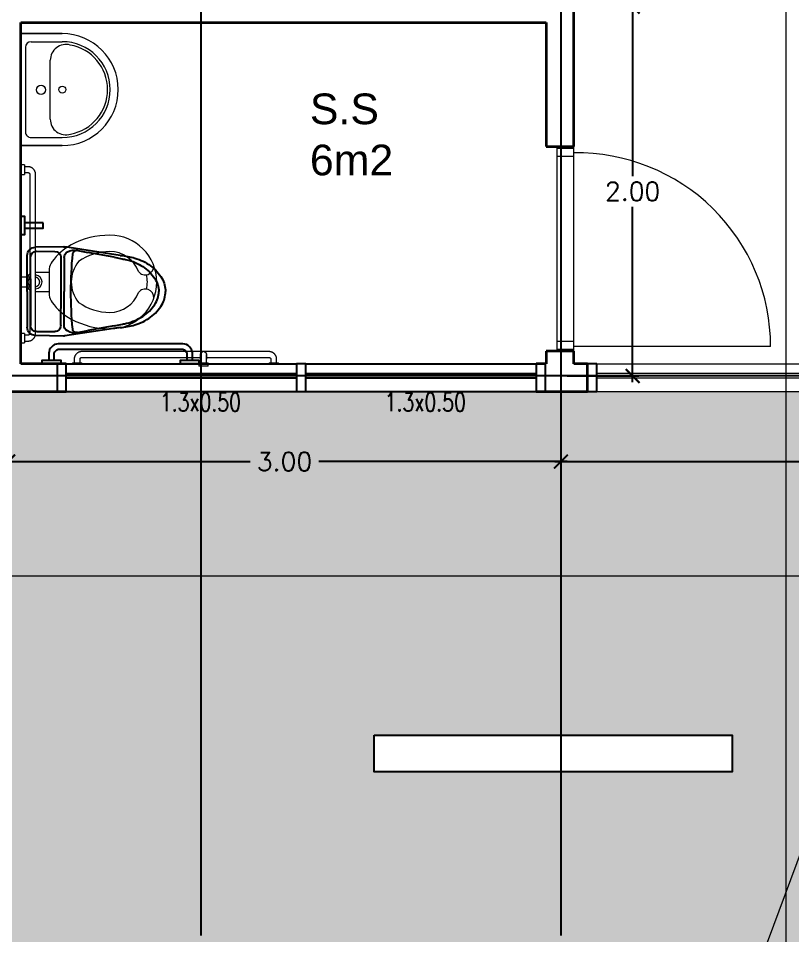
# Model space of a CAD drawing. Header units: inches. Extents: x -6 to 158, y 10 to 161.
# Drawn here: x 28.197 to 32.398, y 76.43 to 81.409 of the extents above; entities that cross this region are included whole.
import ezdxf

# ---------------------------------------------------------------- set-up
doc = ezdxf.new("R2010")
doc.units = ezdxf.units.IN
doc.header["$MEASUREMENT"] = 0
doc.linetypes.add('IMPORT-AI-Linetype-8', pattern=[7811.371918, 4882.107551, -976.421456, 976.421456, -976.421456])
for name, color, linetype in [('6', 6, 'Continuous'), ('Banos', 252, 'Continuous'), ('FM-A-OP_1-102RP$0$A-TEXT-NT-002', 2, 'Continuous'), ('HATCH ACERA QUIRIBI', 33, 'FENCELINE1'), ('HATCH ZONA VERDE QUIRIBI', 119, 'FENCELINE1'), ('MUEBLES', 2, 'Continuous'), ('ZUCA-EJES', 251, 'Continuous')]:
    doc.layers.add(name, color=color, linetype=linetype)
for name, color, linetype, lineweight in [('A-COLS', 3, 'Continuous', 9), ('A-DETL-GENF', 92, 'Continuous', 9), ('A-DOOR', 2, 'Continuous', 9), ('A-FLOR', 5, 'Continuous', 9), ('A-GLAZ-CURT', 2, 'Continuous', 9), ('A-GLAZ-CWMG', 2, 'Continuous', 9), ('A-WALL', 5, 'Continuous', 9), ('G-ANNO-SYMB', 111, 'Continuous', 9), ('P-SANR-FIXT', 3, 'Continuous', 9), ('Q-SPCQ', 1, 'Continuous', 9)]:
    doc.layers.add(name, color=color, linetype=linetype, lineweight=lineweight)
doc.layers.add('Sector terreno natural', color=7, linetype='Continuous', lineweight=13, true_color=0xa28c7c)
doc.styles.add('DETALLES$0$DETALLES$0$TEXTO GENERAL', font='romans.shx')
doc.styles.add('FM-A-OP_1-102RP$0$2mm(50)', font='simplex.shx', dxfattribs={"width": 0.75, "height": 0.1})
doc.styles.get("Standard").update_dxf_attribs({"font": 'arial.ttf'})
doc.linetypes.add('FENCELINE1', pattern='A,0.25,-0.1,[133,ltypeshp.shx,S=0.1,R=0,X=-0.1,Y=0],-0.1,1', length=1.45)
doc.dimstyles.new('DISTRIBUCIÓN$0$PLANTA ARQUITECTONICA$0$STANDARD', dxfattribs={"dimscale": 0, "dimtxt": 0.1, "dimasz": 0.075, "dimexe": 0.0333, "dimexo": 0.0333, "dimgap": 0.0333, "dimtad": 0, "dimtih": 1, "dimtoh": 1, "dimzin": 0, "dimdsep": 46, "dimtxsty": 'DETALLES$0$DETALLES$0$TEXTO GENERAL', "dimblk": 'DISTRIBUCIÓN$0$PLANTA ARQUITECTONICA$0$_ARCHTICK', "dimcen": 0.0333, "dimdle": 0.0333, "dimclrd": 124, "dimclre": 124, "dimclrt": 1, "dimaunit": 1, "dimadec": 0, "dimazin": 0, "dimtfac": 1, "dimtix": 1, "dimtmove": 2, "dimatfit": 3, "dimfxl": 2, "dimtolj": 1, "dimtzin": 0, "dimarcsym": 0})

# ---------------------------------------------------------------- blocks, each defined once
blk = doc.blocks.new('Doors_Door-sets_JELD-WEN_Interior_HP_FS12_FCore_Single_1_0 - 1090 x 2090 mm - M11 x M21-367303-Level 1')
at = {"layer": 'A-DETL-GENF', "color": 1}
for p, q in [((530.8, 1142.8), (530.8, 75)), ((-503, 75), (-545, 75)), ((-545, 75), (-545, -17)), ((515, 75), (-515, 75)), ((-503, -17), (-503, 75)), ((503, 75), (503, -17)), ((545, 75), (503, 75)), ((545, -17), (545, 75)), ((-545, -17), (-503, -17)), ((-515, -17), (515, -17)), ((503, -17), (545, -17))]:
    blk.add_line(p, q, dxfattribs=at)
blk.add_arc((530.3, 91.5), 1051.3, 89.9728, 180.8993, dxfattribs=at)
at = {"layer": 'A-DOOR', "color": 1, "lineweight": 18}
for p, q in [((-545, 75), (-555, 75)), ((-555, 75), (-555, -17)), ((555, 75), (545, 75)), ((555, -17), (555, 75)), ((-555, -17), (-545, -17)), ((545, -17), (555, -17))]:
    blk.add_line(p, q, dxfattribs=at)
blk = doc.blocks.new('Floor_mounted_flush-valve_toilet_w_3-piece_grab_bars_4834 - 17_ Seat Height-551238-Level 1')
at = {"layer": 'P-SANR-FIXT', "color": 251}
for p, q in [((333.8, 227.8), (354.1, 227.8)), ((354.1, 227.8), (455.7, 227.8)), ((354.1, 227.8), (354.1, 154.4)), ((455.7, 154.2), (455.7, 227.8)), ((455.7, 227.8), (476, 227.8)), ((379.5, 122.6), (379.5, 75)), ((430.3, 75), (430.3, 122.6))]:
    blk.add_line(p, q, dxfattribs=at)
at = {"layer": 'P-SANR-FIXT', "color": 251, "flags": 128}
for points in [[(404.9, 176.6), (403.9, 176.6), (402.9, 176.5), (401.9, 176.4), (400.9, 176.3), (399.9, 176.1), (398.9, 175.9), (397.9, 175.6), (396.9, 175.3), (396, 175), (395, 174.6), (394.1, 174.2), (393.2, 173.7), (392.3, 173.2), (391.4, 172.7), (390.6, 172.2), (389.7, 171.6), (388.9, 171), (388.2, 170.3), (387.4, 169.6), (386.7, 168.9), (386, 168.2), (385.3, 167.4), (384.7, 166.6), (384.1, 165.8), (383.5, 164.9), (383, 164.1), (382.5, 163.2), (382, 162.3), (381.6, 161.3), (381.2, 160.4), (380.9, 159.4), (380.6, 158.5), (380.3, 157.5), (380.1, 156.5), (379.9, 155.5), (379.7, 154.5)], [(430.2, 154), (430, 155), (429.8, 156), (429.6, 157), (429.4, 158), (429.1, 158.9), (428.8, 159.9), (428.4, 160.8), (428, 161.8), (427.6, 162.7), (427.1, 163.6), (426.6, 164.5), (426, 165.3), (425.4, 166.1), (424.8, 167), (424.2, 167.7), (423.5, 168.5), (422.8, 169.2), (422.1, 169.9), (421.3, 170.6), (420.5, 171.2), (419.7, 171.8), (418.9, 172.4), (418, 173), (417.1, 173.5), (416.2, 173.9), (415.3, 174.4), (414.4, 174.8), (413.4, 175.1), (412.4, 175.5), (411.5, 175.7), (410.5, 176), (409.5, 176.2), (408.5, 176.3), (407.5, 176.5), (406.5, 176.6), (405.5, 176.6), (404.9, 176.6)]]:
    blk.add_lwpolyline(points, dxfattribs=at)
at = {"layer": 'P-SANR-FIXT', "color": 251}
for centre, radius, start, end in [((404.9, 557.6), 254, 90, 180), ((404.9, 557.6), 254, 360, 90), ((320.2, 749.7), 46.2, 306.3237, 94.3264), ((404.9, 557.6), 203.2, 78.9113, 101.0887), ((489.6, 749.7), 46.2, 85.6736, 233.6763), ((404.9, 557.6), 165.1, 110.325, 180), ((404.9, 557.6), 165.1, 0, 69.675), ((597.1, 557.6), 446.2, 180, 208), ((530, 557.6), 290.2, 180, 215.7394), ((279.8, 557.6), 290.2, 324.2606, 0), ((212.7, 557.6), 446.2, 332, 360), ((404.9, 519.8), 171.9, 230.0058, 309.9942), ((470.5, 490.3), 302.8, 208, 234.3897), ((339.3, 490.3), 302.8, 305.6103, 332), ((348.6, 320), 93.4, 234.3897, 260.9119), ((461.3, 320), 93.4, 279.0881, 305.6103), ((404.9, 151.2), 38.1, 90, 175), ((404.9, 151.2), 25.4, 157.6988, 166.8315), ((404.9, 151.2), 25.4, 106.6147, 132.8355), ((404.9, 151.2), 38.1, 4.653, 90), ((404.9, 151.2), 25.4, 49.3574, 60.8463), ((404.9, 151.2), 25.4, 12.3552, 23.4362), ((404.9, 151.2), 50.8, 214.5177, 240.067), ((404.9, 151.2), 38.1, 230.4904, 270), ((404.9, 151.2), 38.1, 270, 309.5096), ((404.9, 151.2), 50.8, 299.933, 325.4823)]:
    blk.add_arc(centre, radius, start, end, dxfattribs=at)
at = {"layer": 'Q-SPCQ'}
for p, q in [((843.1, 1462.5), (824, 1462.5)), ((849.9, 1472), (843.1, 1472)), ((843.1, 1421.2), (843.1, 1472)), ((782.7, 1421.2), (782.7, 405.2)), ((814.5, 1081.2), (814.5, 1421.2)), ((824, 1430.7), (843.1, 1430.7)), ((843.1, 1421.2), (849.9, 1421.2)), ((814.5, 405.2), (814.5, 1050)), ((843.1, 1081.5), (824, 1081.5)), ((843.1, 1081.5), (824, 1081.5)), ((824, 1049.7), (843.1, 1049.7)), ((824, 1049.7), (843.1, 1049.7)), ((862.1, 1091), (843.1, 1091)), ((843.1, 1040.2), (843.1, 1091)), ((862.1, 1091), (862.1, 1040.2)), ((843.1, 1040.2), (862.1, 1040.2)), ((849.9, 405.2), (843.1, 405.2)), ((843.1, 354.4), (843.1, 405.2)), ((843.1, 395.7), (824, 395.7)), ((824, 363.9), (843.1, 363.9)), ((843.1, 354.4), (849.9, 354.4)), ((684.3, 154.4), (-179.3, 154.4)), ((-220.6, 113.1), (-220.6, 94)), ((-188.8, 94), (-188.8, 113.1)), ((-179.3, 122.6), (684.3, 122.6)), ((693.8, 113.1), (693.8, 94)), ((725.6, 94), (725.6, 113.1)), ((-230.1, 94), (-230.1, 75)), ((-230.1, 94), (-179.3, 94)), ((-179.3, 75), (-179.3, 94)), ((684.3, 94), (684.3, 75)), ((684.3, 94), (735.1, 94)), ((735.1, 75), (735.1, 94))]:
    blk.add_line(p, q, dxfattribs=at)
at = {"layer": 'Q-SPCQ', "flags": 128}
for points in [[(824, 1462.5), (822.4, 1462.4), (820.7, 1462.3), (819.1, 1462.2), (817.4, 1461.9), (815.8, 1461.7), (814.2, 1461.3), (812.6, 1460.9), (811, 1460.4), (809.5, 1459.8), (807.9, 1459.2), (806.4, 1458.5), (804.9, 1457.8), (803.5, 1457), (802.1, 1456.2), (800.7, 1455.3), (799.4, 1454.3), (798, 1453.3), (796.8, 1452.2), (795.6, 1451.1), (794.4, 1450), (793.3, 1448.7), (792.2, 1447.5), (791.2, 1446.2), (790.2, 1444.9), (789.3, 1443.5), (788.4, 1442.1), (787.6, 1440.7), (786.9, 1439.2), (786.2, 1437.7), (785.5, 1436.2), (785, 1434.6), (784.5, 1433), (784, 1431.4), (783.6, 1429.8), (783.3, 1428.2), (783.1, 1426.6), (782.9, 1424.9), (782.8, 1423.3), (782.7, 1421.6), (782.7, 1421.2)], [(814.5, 1421.2), (814.5, 1421.6), (814.5, 1422), (814.5, 1422.3), (814.6, 1422.7), (814.7, 1423.1), (814.8, 1423.5), (814.8, 1423.8), (815, 1424.2), (815.1, 1424.6), (815.2, 1424.9), (815.4, 1425.3), (815.6, 1425.6), (815.7, 1425.9), (815.9, 1426.3), (816.1, 1426.6), (816.4, 1426.9), (816.6, 1427.2), (816.8, 1427.5), (817.1, 1427.8), (817.4, 1428), (817.6, 1428.3), (817.9, 1428.5), (818.2, 1428.8), (818.5, 1429), (818.9, 1429.2), (819.2, 1429.4), (819.5, 1429.6), (819.9, 1429.8), (820.2, 1429.9), (820.6, 1430.1), (820.9, 1430.2), (821.3, 1430.3), (821.6, 1430.4), (822, 1430.5), (822.4, 1430.6), (822.8, 1430.6), (823.1, 1430.7), (823.5, 1430.7), (823.9, 1430.7), (824, 1430.7)], [(783, 1068.8), (783.2, 1069.4), (783.3, 1070), (783.5, 1070.6), (783.7, 1071.2), (784, 1071.8), (784.2, 1072.4), (784.5, 1072.9), (784.8, 1073.5), (785.2, 1074), (785.5, 1074.6), (785.9, 1075.1), (786.3, 1075.6), (786.7, 1076.1), (787.1, 1076.5), (787.5, 1077), (788, 1077.4), (788.5, 1077.8), (789, 1078.2), (789.5, 1078.6), (790, 1079), (790.6, 1079.3), (791.1, 1079.6), (791.7, 1079.9), (792.3, 1080.2), (792.9, 1080.4), (793.4, 1080.6), (794.1, 1080.8), (794.7, 1081), (795.3, 1081.1), (795.9, 1081.2), (796.5, 1081.3), (797.2, 1081.4), (797.8, 1081.5), (798.4, 1081.5), (798.6, 1081.5)], [(798.6, 1049.7), (798, 1049.7), (797.3, 1049.8), (796.7, 1049.8), (796.1, 1049.9), (795.4, 1050), (794.8, 1050.2), (794.2, 1050.3), (793.6, 1050.5), (793, 1050.7), (792.4, 1051), (791.8, 1051.2), (791.3, 1051.5), (790.7, 1051.8), (790.2, 1052.1), (789.6, 1052.5), (789.1, 1052.9), (788.6, 1053.3), (788.1, 1053.7), (787.7, 1054.1), (787.2, 1054.5), (786.8, 1055), (786.4, 1055.5), (786, 1056), (785.6, 1056.5), (785.2, 1057), (784.9, 1057.6), (784.6, 1058.1), (784.3, 1058.7), (784, 1059.3), (783.8, 1059.8), (783.6, 1060.4), (783.4, 1061), (783.2, 1061.7), (783.1, 1062.3), (783, 1062.9)], [(798.6, 1081.5), (798.6, 1081.5), (798.7, 1081.5), (798.8, 1081.5), (798.9, 1081.5), (799.1, 1081.5), (799.3, 1081.5), (799.6, 1081.5), (799.9, 1081.5), (800.2, 1081.5), (800.6, 1081.5), (801, 1081.5), (801.5, 1081.5), (802, 1081.5), (802.5, 1081.5), (803, 1081.5), (803.6, 1081.5), (804.3, 1081.5), (804.9, 1081.5), (805.6, 1081.5), (806.3, 1081.5), (807, 1081.5), (807.8, 1081.5), (808.6, 1081.5), (809.4, 1081.5), (810.3, 1081.5), (811.1, 1081.5), (812, 1081.5), (812.9, 1081.5), (813.9, 1081.5), (814.8, 1081.5), (815.8, 1081.5), (816.7, 1081.5), (817.7, 1081.5), (818.7, 1081.5), (819.7, 1081.5), (820.7, 1081.5), (821.7, 1081.5), (822.7, 1081.5), (823.7, 1081.5), (824, 1081.5)], [(824, 1081.5), (823, 1081.5), (822, 1081.5), (821, 1081.5), (820, 1081.5), (819, 1081.5), (818, 1081.5), (817, 1081.5), (816, 1081.5), (815.1, 1081.5), (814.1, 1081.5), (813.2, 1081.5), (812.3, 1081.5), (811.4, 1081.5), (810.5, 1081.5), (809.7, 1081.5), (808.8, 1081.5), (808, 1081.5), (807.3, 1081.5), (806.5, 1081.5), (805.8, 1081.5), (805.1, 1081.5), (804.4, 1081.5), (803.8, 1081.5), (803.2, 1081.5), (802.6, 1081.5), (802.1, 1081.5), (801.6, 1081.5), (801.1, 1081.5), (800.7, 1081.5), (800.3, 1081.5), (800, 1081.5), (799.7, 1081.5), (799.4, 1081.5), (799.2, 1081.5), (799, 1081.5), (798.8, 1081.5), (798.7, 1081.5), (798.6, 1081.5), (798.6, 1081.5)], [(824, 1049.7), (823, 1049.7), (822, 1049.7), (821, 1049.7), (820, 1049.7), (819, 1049.7), (818, 1049.7), (817, 1049.7), (816, 1049.7), (815.1, 1049.7), (814.1, 1049.7), (813.2, 1049.7), (812.3, 1049.7), (811.4, 1049.7), (810.5, 1049.7), (809.7, 1049.7), (808.8, 1049.7), (808, 1049.7), (807.3, 1049.7), (806.5, 1049.7), (805.8, 1049.7), (805.1, 1049.7), (804.4, 1049.7), (803.8, 1049.7), (803.2, 1049.7), (802.6, 1049.7), (802.1, 1049.7), (801.6, 1049.7), (801.1, 1049.7), (800.7, 1049.7), (800.3, 1049.7), (800, 1049.7), (799.7, 1049.7), (799.4, 1049.7), (799.2, 1049.7), (799, 1049.7), (798.8, 1049.7), (798.7, 1049.7), (798.6, 1049.7), (798.6, 1049.7)], [(798.6, 1049.7), (798.6, 1049.7), (798.7, 1049.7), (798.8, 1049.7), (798.9, 1049.7), (799.1, 1049.7), (799.3, 1049.7), (799.6, 1049.7), (799.9, 1049.7), (800.2, 1049.7), (800.6, 1049.7), (801, 1049.7), (801.5, 1049.7), (802, 1049.7), (802.5, 1049.7), (803, 1049.7), (803.6, 1049.7), (804.3, 1049.7), (804.9, 1049.7), (805.6, 1049.7), (806.3, 1049.7), (807, 1049.7), (807.8, 1049.7), (808.6, 1049.7), (809.4, 1049.7), (810.3, 1049.7), (811.1, 1049.7), (812, 1049.7), (812.9, 1049.7), (813.9, 1049.7), (814.8, 1049.7), (815.8, 1049.7), (816.7, 1049.7), (817.7, 1049.7), (818.7, 1049.7), (819.7, 1049.7), (820.7, 1049.7), (821.7, 1049.7), (822.7, 1049.7), (823.7, 1049.7), (824, 1049.7)], [(782.7, 405.2), (782.8, 403.5), (782.9, 401.9), (783, 400.3), (783.3, 398.6), (783.6, 397), (783.9, 395.4), (784.3, 393.8), (784.8, 392.2), (785.4, 390.7), (786, 389.1), (786.7, 387.6), (787.4, 386.1), (788.2, 384.7), (789, 383.3), (789.9, 381.9), (790.9, 380.6), (791.9, 379.2), (793, 378), (794.1, 376.8), (795.2, 375.6), (796.5, 374.5), (797.7, 373.4), (799, 372.4), (800.3, 371.4), (801.7, 370.5), (803.1, 369.6), (804.5, 368.8), (806, 368), (807.5, 367.4), (809, 366.7), (810.6, 366.2), (812.2, 365.7), (813.8, 365.2), (815.4, 364.8), (817, 364.5), (818.6, 364.3), (820.3, 364.1), (821.9, 364), (823.6, 363.9), (824, 363.9)], [(824, 395.7), (823.6, 395.7), (823.2, 395.7), (822.9, 395.7), (822.5, 395.8), (822.1, 395.9), (821.7, 395.9), (821.4, 396), (821, 396.2), (820.6, 396.3), (820.3, 396.4), (819.9, 396.6), (819.6, 396.8), (819.3, 396.9), (818.9, 397.1), (818.6, 397.3), (818.3, 397.6), (818, 397.8), (817.7, 398), (817.4, 398.3), (817.2, 398.6), (816.9, 398.8), (816.7, 399.1), (816.4, 399.4), (816.2, 399.7), (816, 400.1), (815.8, 400.4), (815.6, 400.7), (815.4, 401.1), (815.3, 401.4), (815.1, 401.7), (815, 402.1), (814.9, 402.5), (814.8, 402.8), (814.7, 403.2), (814.6, 403.6), (814.6, 404), (814.5, 404.3), (814.5, 404.7), (814.5, 405.1), (814.5, 405.2)], [(-179.3, 154.4), (-180.9, 154.3), (-182.6, 154.2), (-184.2, 154.1), (-185.9, 153.8), (-187.5, 153.6), (-189.1, 153.2), (-190.7, 152.8), (-192.3, 152.3), (-193.8, 151.7), (-195.4, 151.1), (-196.9, 150.4), (-198.4, 149.7), (-199.8, 148.9), (-201.2, 148.1), (-202.6, 147.2), (-203.9, 146.2), (-205.3, 145.2), (-206.5, 144.1), (-207.7, 143), (-208.9, 141.9), (-210, 140.6), (-211.1, 139.4), (-212.1, 138.1), (-213.1, 136.8), (-214, 135.4), (-214.9, 134), (-215.7, 132.6), (-216.4, 131.1), (-217.1, 129.6), (-217.8, 128.1), (-218.3, 126.5), (-218.8, 124.9), (-219.3, 123.3), (-219.7, 121.7), (-220, 120.1), (-220.2, 118.5), (-220.4, 116.8), (-220.5, 115.2), (-220.6, 113.5), (-220.6, 113.1)], [(725.6, 113.1), (725.5, 114.8), (725.4, 116.4), (725.3, 118), (725.1, 119.7), (724.8, 121.3), (724.4, 122.9), (724, 124.5), (723.5, 126.1), (722.9, 127.6), (722.3, 129.2), (721.6, 130.7), (720.9, 132.2), (720.1, 133.6), (719.3, 135), (718.4, 136.4), (717.4, 137.7), (716.4, 139.1), (715.3, 140.3), (714.2, 141.5), (713.1, 142.7), (711.9, 143.8), (710.6, 144.9), (709.3, 145.9), (708, 146.9), (706.6, 147.8), (705.2, 148.7), (703.8, 149.5), (702.3, 150.3), (700.8, 150.9), (699.3, 151.6), (697.7, 152.1), (696.1, 152.6), (694.5, 153.1), (692.9, 153.5), (691.3, 153.8), (689.7, 154), (688, 154.2), (686.4, 154.3), (684.7, 154.4), (684.3, 154.4)], [(-188.8, 113.1), (-188.8, 113.5), (-188.8, 113.9), (-188.8, 114.2), (-188.7, 114.6), (-188.6, 115), (-188.5, 115.4), (-188.5, 115.7), (-188.3, 116.1), (-188.2, 116.5), (-188.1, 116.8), (-187.9, 117.2), (-187.7, 117.5), (-187.6, 117.8), (-187.4, 118.2), (-187.2, 118.5), (-186.9, 118.8), (-186.7, 119.1), (-186.5, 119.4), (-186.2, 119.7), (-185.9, 119.9), (-185.7, 120.2), (-185.4, 120.4), (-185.1, 120.7), (-184.8, 120.9), (-184.4, 121.1), (-184.1, 121.3), (-183.8, 121.5), (-183.4, 121.7), (-183.1, 121.8), (-182.7, 122), (-182.4, 122.1), (-182, 122.2), (-181.7, 122.3), (-181.3, 122.4), (-180.9, 122.5), (-180.5, 122.5), (-180.2, 122.6), (-179.8, 122.6), (-179.4, 122.6), (-179.3, 122.6)], [(684.3, 122.6), (684.7, 122.6), (685.1, 122.6), (685.4, 122.6), (685.8, 122.5), (686.2, 122.4), (686.6, 122.4), (686.9, 122.3), (687.3, 122.1), (687.7, 122), (688, 121.9), (688.4, 121.7), (688.7, 121.5), (689, 121.4), (689.4, 121.2), (689.7, 121), (690, 120.7), (690.3, 120.5), (690.6, 120.3), (690.9, 120), (691.1, 119.7), (691.4, 119.5), (691.6, 119.2), (691.9, 118.9), (692.1, 118.6), (692.3, 118.2), (692.5, 117.9), (692.7, 117.6), (692.9, 117.2), (693, 116.9), (693.2, 116.6), (693.3, 116.2), (693.4, 115.8), (693.5, 115.5), (693.6, 115.1), (693.7, 114.7), (693.7, 114.3), (693.8, 114), (693.8, 113.6), (693.8, 113.2), (693.8, 113.1)]]:
    blk.add_lwpolyline(points, dxfattribs=at)
blk = doc.blocks.new('Fregadero de baño - De pie - Fregadero de baño - De pie-930452-Level 1')
at = {"layer": 'P-SANR-FIXT', "color": 251}
for p, q in [((-303.6, 224.2), (-303.6, 0)), ((-303.6, 0), (-303.6, 224.2)), ((-260, 55), (-260, 224.2)), ((260, 55), (260, 224.2)), ((303.6, 0), (303.6, 224.2)), ((303.6, 224.2), (303.6, 0)), ((161.2, 159.1), (-158.8, 159.1)), ((-230, 25), (230, 25))]:
    blk.add_line(p, q, dxfattribs=at)
for centre, radius in [((0, 224.2), 18.8), ((1.2, 108.8), 25)]:
    blk.add_circle(centre, radius, dxfattribs=at)
for centre, radius, start, end in [((0, 224.2), 303.6, 360, 180), ((0, 224.2), 303.6, 0, 180), ((0, 224.2), 260, 360, 180), ((0, 224.2), 245.7, 10.5532, 169.867), ((-158.8, 245.1), 86, 164.9779, 270), ((161.2, 243.4), 84.3, 270, 17.7612), ((-230, 55), 30, 180, 270), ((230, 55), 30, 270, 0)]:
    blk.add_arc(centre, radius, start, end, dxfattribs=at)
blk = doc.blocks.new('Rectangular Mullion - 50 x 150mm-938315-Level 1')
at = {"layer": 'A-GLAZ-CWMG', "lineweight": 25}
for p, q in [((-50, 75), (0, 75)), ((-50, -75), (-50, 75)), ((0, 75), (0, -75)), ((0, -75), (-50, -75))]:
    blk.add_line(p, q, dxfattribs=at)
blk = doc.blocks.new('Pilares 1 - Pilares 1-954423-Level 1')
at = {"layer": 'A-COLS', "lineweight": 35}
for p, q in [((16338.8, 11016.4), (16138.8, 11016.4)), ((16138.8, 11016.4), (16138.8, 9905)), ((16338.8, 9905), (16338.8, 11016.4)), ((16138.8, 9905), (16338.8, 9905))]:
    blk.add_line(p, q, dxfattribs=at)
at = {"layer": 'A-COLS'}
for p, q in [((16338.8, 6763.6), (16138.8, 6763.6)), ((16138.8, 6763.6), (16138.8, 4820.8)), ((16338.8, 4820.8), (16338.8, 6763.6)), ((16138.8, 4820.8), (16338.8, 4820.8))]:
    blk.add_line(p, q, dxfattribs=at)
blk = doc.blocks.new('Rectangular Mullion - 50 x 150mm-2139847-Level 1')
at = {"layer": 'A-GLAZ-CWMG'}
for p, q in [((14125, 6029.4), (14125, 7154.4)), ((14275, 6029.4), (14275, 7154.4))]:
    blk.add_line(p, q, dxfattribs=at)
blk = doc.blocks.new('System Panel - Glazed-2140284-Level 1')
at = {"layer": 'A-GLAZ-CURT', "color": 160, "lineweight": 18}
for p, q in [((784.2, 49.5), (-784.2, 49.5)), ((-784.2, 49.5), (-784.2, 24.5)), ((-784.2, 24.5), (784.2, 24.5)), ((784.2, 24.5), (784.2, 49.5))]:
    blk.add_line(p, q, dxfattribs=at)
blk = doc.blocks.new('DISTRIBUCIÓN$0$PLANTA ARQUITECTONICA$0$_ARCHTICK')
at = {"color": 0, "linetype": 'ByBlock', "const_width": 0.15}
blk.add_lwpolyline([(-0.5, -0.5), (0.5, 0.5)], dxfattribs=at)
blk = doc.blocks.new('*D1002')
at = {"layer": 'Defpoints', "color": 0, "linetype": 'ByBlock', "transparency": 16777216}
for p in [(31.141, 79.468), (36.391, 79.468), (36.391, 79.0036)]:
    blk.add_point(p, dxfattribs=at)
at = {"layer": 'HATCH ACERA QUIRIBI', "color": 124, "linetype": 'ByBlock', "lineweight": -2, "transparency": 16777216}
for p, q in [((31.141, 79.4347), (31.141, 78.9703)), ((36.391, 79.4347), (36.391, 78.9703)), ((31.1077, 79.0036), (33.5803, 79.0036)), ((36.4243, 79.0036), (33.9517, 79.0036))]:
    blk.add_line(p, q, dxfattribs=at)
at = {"layer": 'HATCH ACERA QUIRIBI', "color": 124, "linetype": 'ByBlock', "lineweight": -2, "transparency": 16777216, "xscale": 0.075, "yscale": 0.075, "zscale": 0.075, "rotation": 180}
blk.add_blockref('DISTRIBUCIÓN$0$PLANTA ARQUITECTONICA$0$_ARCHTICK', (31.141, 79.0036), dxfattribs=at)
at = {"layer": 'HATCH ACERA QUIRIBI', "color": 124, "linetype": 'ByBlock', "lineweight": -2, "transparency": 16777216, "xscale": 0.075, "yscale": 0.075, "zscale": 0.075}
blk.add_blockref('DISTRIBUCIÓN$0$PLANTA ARQUITECTONICA$0$_ARCHTICK', (36.391, 79.0036), dxfattribs=at)
at = {"layer": 'HATCH ACERA QUIRIBI', "color": 1, "linetype": 'ByBlock', "transparency": 16777216, "insert": (33.766, 79.0036), "char_height": 0.1, "attachment_point": 5, "style": 'DETALLES$0$DETALLES$0$TEXTO GENERAL'}
blk.add_mtext('\\A1;5.25', dxfattribs=at)
blk = doc.blocks.new('*D1004')
at = {"layer": 'Defpoints', "color": 0, "transparency": 16777216}
for p in [(28.141, 79.468), (31.141, 79.468), (28.141, 79.0036)]:
    blk.add_point(p, dxfattribs=at)
at = {"layer": 'Sector terreno natural', "color": 124, "lineweight": -2, "transparency": 16777216}
for p, q in [((28.141, 79.4347), (28.141, 78.9703)), ((31.141, 79.4347), (31.141, 78.9703)), ((28.1077, 79.0036), (29.4553, 79.0036)), ((31.1743, 79.0036), (29.8267, 79.0036))]:
    blk.add_line(p, q, dxfattribs=at)
at = {"layer": 'Sector terreno natural', "color": 124, "lineweight": -2, "transparency": 16777216, "xscale": 0.075, "yscale": 0.075, "zscale": 0.075}
for p, rotation in [((28.141, 79.0036), 179.9999999955533), ((31.141, 79.0036), 359.9999999955533)]:
    blk.add_blockref('DISTRIBUCIÓN$0$PLANTA ARQUITECTONICA$0$_ARCHTICK', p, dxfattribs=dict(at, rotation=rotation))
at = {"layer": 'Sector terreno natural', "color": 1, "transparency": 16777216, "insert": (29.641, 79.0036), "char_height": 0.1, "attachment_point": 5, "style": 'DETALLES$0$DETALLES$0$TEXTO GENERAL'}
blk.add_mtext('\\A1;3.00', dxfattribs=at)
blk = doc.blocks.new('*D1007')
at = {"layer": 'Defpoints', "color": 0, "transparency": 16777216}
for p in [(31.1413, 81.4723), (31.1413, 79.468), (31.5299, 79.468)]:
    blk.add_point(p, dxfattribs=at)
at = {"layer": 'Sector terreno natural', "color": 124, "lineweight": -2, "transparency": 16777216}
for p, q in [((31.5299, 81.5056), (31.5299, 80.5534)), ((31.1746, 81.4723), (31.5632, 81.4723)), ((31.5299, 79.4347), (31.5299, 80.3868)), ((31.1746, 79.468), (31.5632, 79.468))]:
    blk.add_line(p, q, dxfattribs=at)
at = {"layer": 'Sector terreno natural', "color": 124, "lineweight": -2, "transparency": 16777216, "xscale": 0.075, "yscale": 0.075, "zscale": 0.075}
for p, rotation in [((31.5299, 81.4723), 90), ((31.5299, 79.468), 270)]:
    blk.add_blockref('DISTRIBUCIÓN$0$PLANTA ARQUITECTONICA$0$_ARCHTICK', p, dxfattribs=dict(at, rotation=rotation))
at = {"layer": 'Sector terreno natural', "color": 1, "transparency": 16777216, "insert": (31.5299, 80.4701), "char_height": 0.1, "attachment_point": 5, "style": 'DETALLES$0$DETALLES$0$TEXTO GENERAL'}
blk.add_mtext('\\A1;2.00', dxfattribs=at)
blk = doc.blocks.new('INODORO')
at = {"color": 251}
for p, q in [((25.535, 11.3186), (25.3192, 11.3186)), ((25.4601, 11.2986), (25.3291, 11.2986)), ((25.4601, 11.2986), (25.6099, 11.2986)), ((25.535, 11.3186), (25.7508, 11.3186)), ((25.6099, 11.2986), (25.7409, 11.2986)), ((25.266, 11.1008), (25.2692, 11.2695)), ((25.2936, 11.2631), (25.2936, 11.1521)), ((25.7764, 11.2631), (25.7764, 11.1521)), ((25.804, 11.1008), (25.8008, 11.2695)), ((25.3291, 11.1166), (25.4319, 11.1166)), ((25.4319, 11.1166), (25.6382, 11.1166)), ((25.7409, 11.1166), (25.6382, 11.1166)), ((25.3175, 10.7581), (25.2666, 11.0923)), ((25.3313, 11.0966), (25.535, 11.0966)), ((25.7388, 11.0966), (25.535, 11.0966)), ((25.7525, 10.7581), (25.8034, 11.0923)), ((25.2884, 11.015), (25.2884, 11.0245)), ((25.2884, 11.015), (25.2997, 10.954)), ((25.7816, 11.015), (25.7704, 10.954)), ((25.7816, 11.015), (25.7816, 11.0245)), ((25.329, 10.7948), (25.2997, 10.954)), ((25.741, 10.7948), (25.7704, 10.954)), ((25.329, 10.7948), (25.339, 10.7469)), ((25.741, 10.7948), (25.7318, 10.7449))]:
    blk.add_line(p, q, dxfattribs=at)
for points in [[(25.3175, 10.7581, 0.052647), (25.3338, 10.6705, 0.083518), (25.3803, 10.5755, 0.106626), (25.4554, 10.5074, 0.131748), (25.535, 10.4861, 0.131748)], [(25.339, 10.7469, 0.050653), (25.3435, 10.7197, 0.083518), (25.3851, 10.6224, 0.106626), (25.4566, 10.5506, 0.131748), (25.535, 10.5252, 0.131748)], [(25.7525, 10.7581, -0.052647), (25.7363, 10.6705, -0.083518), (25.6897, 10.5755, -0.106626), (25.6147, 10.5074, -0.131748), (25.535, 10.4861, -0.131748)], [(25.7318, 10.7449, -0.015177), (25.7265, 10.7197, -0.083518), (25.6849, 10.6224, -0.106626), (25.6135, 10.5506, -0.131748), (25.535, 10.5252, -0.131748)]]:
    blk.add_lwpolyline(points, format="xyb", dxfattribs=at)
for centre, radius, start, end in [((25.3192, 11.2686), 0.05, 90, 178.9255), ((25.3291, 11.2631), 0.0355, 90, 180), ((25.7409, 11.2631), 0.0355, 0, 90), ((25.7508, 11.2686), 0.05, 1.0745, 90), ((25.3291, 11.1521), 0.0355, 180, 270), ((25.7409, 11.1521), 0.0355, 270, 0), ((25.316, 11.0999), 0.05, 178.9255, 188.659), ((25.316, 11.0999), 0.05, 178.9255, 188.659), ((25.316, 11.0999), 0.05, 178.9255, 188.659), ((25.3666, 11.0359), 0.0809, 149.7433, 194.9601), ((25.3313, 11.0566), 0.04, 90, 149.7433), ((25.535, 8.6744), 2.3809, 90, 95.4608), ((25.535, 8.6744), 2.3809, 84.5392, 90), ((25.7388, 11.0566), 0.04, 30.2567, 90), ((25.7034, 11.0359), 0.0809, 345.0399, 30.2567), ((25.754, 11.0999), 0.05, 351.341, 1.0745), ((25.754, 11.0999), 0.05, 351.341, 1.0745), ((25.754, 11.0999), 0.05, 351.341, 1.0745), ((25.3084, 11.0245), 0.02, 90, 180), ((25.7616, 11.0245), 0.02, 0, 90)]:
    blk.add_arc(centre, radius, start, end, dxfattribs=at)
blk = doc.blocks.new('A$C093C5943')
at = {"layer": 'Banos', "color": 8}
for points in [[(0.11, 0.8), (0.11, 0.85), (0.09, 0.85), (0.09, 0.75), (0.11, 0.75), (0.11, 0.8)], [(0.11, 0.05), (0.11, 0.1), (0.09, 0.1), (0.09, 0), (0.11, 0), (0.11, 0.05)]]:
    blk.add_lwpolyline(points, dxfattribs=at)
blk.add_lwpolyline([(0.03, 0.425), (0.03, 0.0865, 0.229797), (0.0517, 0.065), (0.09, 0.065), (0.09, 0.035), (0.0517, 0.035, -0.370364), (0, 0.0865), (0, 0.425), (0, 0.7635, -0.370364), (0.0517, 0.815), (0.09, 0.815), (0.09, 0.785), (0.0517, 0.785, 0.229797), (0.03, 0.7635)], format="xyb", close=True, dxfattribs=at)
blk = doc.blocks.new('A$C404A71B6')
at = {"layer": 'Banos', "color": 8}
for points in [[(0.05, 0.12), (0, 0.12), (0, 0.1), (0.1, 0.1), (0.1, 0.12), (0.05, 0.12)], [(0.035, 0), (0.035, 0.1), (0.065, 0.1), (0.065, 0), (0.035, 0)]]:
    blk.add_lwpolyline(points, dxfattribs=at)

msp = doc.modelspace()

# ---------------------------------------------------------------- hatches: boundary and pattern name
at = {"layer": 'HATCH ACERA QUIRIBI', "linetype": 'ByBlock'}
h = msp.add_hatch(dxfattribs=at)
h.set_pattern_fill('AR-SAND', color=33, scale=0.005)
h.set_pattern_definition([(37.5, (-2717.0635, -1543.11324), (-0.008000156, 0.244706619), [0, -0.19304, 0, -0.2159, 0, -0.206375]), (7.5, (-2717.0635, -1543.11324), (0.22476164, 0.35841255), [0, -0.10414, 0, -0.17399, 0, -0.066675]), (327.5, (-2717.2197, -1543.11324), (0.395496185, 0.000718592), [0, -0.0635, 0, -0.2286, 0, -0.29845]), (317.5, (-2717.2197, -1543.11324), (0.381778226, 0.11146466), [0, -0.03175, 0, -0.14986, 0, -0.17145])])
h.paths.add_polyline_path([(20.0346, 112.3765), (20.7064, 97.4211), (20.7064, 84.3621), (20.7064, 67.7191), (26.7389, 69.4585), (35.0142, 71.8447), (44.88, 77.1027), (47.8682, 92.7059), (50.122, 111.7901)])
h.paths.add_polyline_path([(21.2908, 111.1518), (21.9064, 97.448), (21.9064, 84.3621), (21.9064, 69.314), (26.4064, 70.6115), (34.5609, 72.9628), (43.8093, 77.8919), (46.6816, 92.8893), (48.775, 110.6162)], flags=16)
h = msp.add_hatch(dxfattribs=at)
h.set_pattern_fill('AR-SAND', color=33, scale=0.005)
h.set_pattern_definition([(37.5, (-2956.6152, -1549.60437), (-0.008000156, 0.244706619), [0, -0.19304, 0, -0.2159, 0, -0.206375]), (7.5, (-2956.6152, -1549.60437), (0.224761642, 0.35841255), [0, -0.10414, 0, -0.17399, 0, -0.066675]), (327.5, (-2956.7714, -1549.60437), (0.395496185, 0.000718592), [0, -0.0635, 0, -0.2286, 0, -0.29845]), (317.5, (-2956.7714, -1549.60437), (0.381778226, 0.11146466), [0, -0.03175, 0, -0.14986, 0, -0.17145])])
h.paths.add_polyline_path([(25.0564, 79.3832), (24.0564, 79.3832), (24.0564, 108.5769), (37.4607, 108.5769), (37.4607, 102.5769), (45.9909, 102.5769), (43.8762, 87.8832), (40.9607, 87.8832), (40.9607, 78.3832), (34.9993, 78.3832), (32.9993, 73.0085), (27.9064, 71.54), (27.9064, 71.044), (26.4064, 70.6115), (26.4064, 71.5832), (21.9064, 71.5832), (21.9064, 73.0832), (28.0564, 73.0832), (31.3842, 74.0428), (32.9993, 78.3832), (28.0564, 78.3832), (28.0564, 79.3832), (36.3107, 79.3832), (36.3107, 78.6582), (36.4607, 78.6582), (36.4607, 79.3832), (39.9607, 79.3832), (39.9607, 88.8832), (43.0098, 88.8832), (44.8367, 101.5769), (36.4607, 101.5769), (36.4607, 107.5769), (25.0564, 107.5769)])
at = {"layer": 'HATCH ZONA VERDE QUIRIBI', "linetype": 'Continuous'}
h = msp.add_hatch(dxfattribs=at)
h.set_pattern_fill('GRASS', color=112, scale=0.005, style=0)
h.set_pattern_definition([(90, (-2717.0635, -1543.11324), (-0.0898025612, 0.0898025612), [0.0238125, -0.1557926224]), (45, (-2717.0635, -1543.11324), (-0.089802561, 0.089802561), [0.0238125, -0.1031875]), (135, (-2717.0635, -1543.11324), (-0.089802561, -0.089802561), [0.0238125, -0.1031875])])
h.paths.add_polyline_path([(26.2064, 71.3832), (26.2064, 70.762), (22.1064, 69.5798), (22.1064, 71.3832)])
h.paths.add_polyline_path([(38.3262, 110.6087), (38.7107, 110.6014), (38.7107, 110.8123), (38.3262, 110.8198)])
h.paths.add_polyline_path([(38.7107, 110.525), (38.3262, 110.5323), (38.3262, 107.5769), (38.7107, 107.5769)])
h.paths.add_polyline_path([(40.3882, 110.4932), (39.3109, 110.5136), (39.3109, 107.5769), (40.3882, 107.5769)])
h.paths.add_polyline_path([(39.3109, 110.5901), (40.3882, 110.5697), (40.3882, 110.7796), (39.3109, 110.8006)])
h.paths.add_polyline_path([(40.9885, 110.5583), (41.3719, 110.551), (41.3718, 110.7604), (40.9885, 110.7679)])
h.paths.add_polyline_path([(41.3719, 110.4746), (40.9885, 110.4818), (40.9885, 107.5769), (41.373, 107.5769)])
h.paths.add_polyline_path([(32.07, 77.5194), (32.07, 77.3194), (30.1271, 77.3194), (30.1271, 77.5194)])
h.paths.add_polyline_path([(32.9993, 78.3832), (28.0564, 78.3832), (28.0564, 73.0832), (31.3842, 74.0428)])
h.paths.add_polyline_path([(35.2114, 77.5194), (36.3227, 77.5194), (36.3227, 77.3194), (35.2114, 77.3194)])
h.paths.add_polyline_path([(35.8736, 77.3194), (35.8736, 77.1694), (35.6099, 77.1694), (35.6099, 77.3194)])
h.paths.add_polyline_path([(41.9719, 110.5396), (42.6141, 110.5275), (42.6126, 110.4511), (41.9719, 110.4632), (41.9732, 107.5769), (46.9607, 107.5769), (46.9607, 104.5668), (42.4607, 104.5668), (42.4607, 102.5769), (45.9909, 102.5769), (43.8762, 87.8832), (40.9607, 87.8832), (40.9607, 78.3832), (34.9993, 78.3832), (32.9993, 73.0085), (28.0564, 71.5832), (28.0564, 71.2434), (34.5042, 73.1026), (43.6755, 77.9906), (46.5332, 92.9123), (48.6066, 110.4694), (42.4606, 110.5892), (42.4606, 110.7392), (41.9718, 110.7487)])
h.paths.add_polyline_path([(28.9249, 111.0016), (28.9249, 108.5769), (37.4607, 108.5769), (37.4607, 107.5769), (37.7259, 107.5769), (37.7259, 110.8214), (38.2456, 110.8214), (37.4607, 110.8367), (37.4607, 110.6866), (31.0607, 110.8113), (31.0607, 110.9614), (25.0564, 111.0784), (25.0564, 110.9284), (21.4479, 110.9987), (22.0564, 97.4514), (22.0564, 79.3832), (22.7747, 79.3832), (22.6557, 79.4325), (22.6223, 79.5132), (22.6223, 80.2701), (22.7364, 80.3174), (23.9933, 80.3174), (24.0564, 80.1649), (24.0564, 108.5769), (27.3411, 108.5769), (27.3411, 111.0208), (27.9414, 111.0208), (27.9414, 108.5769), (28.3257, 108.5769), (28.3257, 111.0016)])
h.paths.add_polyline_path([(27.3411, 110.742), (27.3411, 110.8184), (25.2279, 110.8586), (25.2264, 110.7822)])
h.paths.add_polyline_path([(28.3257, 110.7232), (28.3257, 110.7997), (27.9414, 110.807), (27.9414, 110.7305)])
h.paths.add_polyline_path([(28.9249, 110.7883), (28.9249, 110.7118), (31.2126, 110.6683), (31.2141, 110.7447)])

# ---------------------------------------------------------------- linework, layer by layer
at = {"layer": '6', "color": 2}
for p, q in [((28.4564, 79.5332), (29.7064, 79.5332)), ((29.7564, 79.5332), (31.0064, 79.5332)), ((28.4564, 79.3832), (29.7064, 79.3832)), ((29.7564, 79.3832), (31.0064, 79.3832))]:
    msp.add_line(p, q, dxfattribs=at)
at = {"layer": '6', "color": 5}
for points in [[(28.4564, 79.4813), (29.7064, 79.4813), (29.7064, 79.4565), (28.4564, 79.4563)], [(29.7564, 79.4813), (31.0064, 79.4813), (31.0064, 79.4565), (29.7564, 79.4563)]]:
    msp.add_lwpolyline(points, close=True, dxfattribs=at)
at = {"layer": '6', "color": 2}
msp.add_lwpolyline([(30.1271, 77.5194), (32.07, 77.5194), (32.07, 77.3194), (30.1271, 77.3194)], close=True, dxfattribs=at)
at = {"layer": 'A-FLOR', "color": 1}
for p, q in [((28.0564, 78.3832), (34.9993, 78.3832)), ((32.9993, 78.3832), (31.3842, 74.0428))]:
    msp.add_line(p, q, dxfattribs=at)
at = {"layer": 'A-WALL', "lineweight": 35}
for p, q in [((31.2107, 80.7132), (31.2107, 81.55)), ((28.2107, 79.5332), (28.2107, 81.3875)), ((28.2107, 81.3875), (31.0607, 81.3875)), ((31.0607, 81.3875), (31.0607, 80.7132)), ((31.0607, 80.7132), (31.2107, 80.7132)), ((31.0607, 79.6032), (31.0607, 79.5332)), ((31.2107, 79.6032), (31.0607, 79.6032)), ((31.2107, 79.5332), (31.2107, 79.6032)), ((28.4564, 79.5332), (28.2107, 79.5332)), ((31.0607, 79.5332), (31.0064, 79.5332)), ((31.2857, 79.5332), (31.2107, 79.5332)), ((31.2857, 79.3832), (31.2857, 79.5332)), ((25.0564, 79.3832), (28.4564, 79.3832)), ((31.0064, 79.3832), (31.2857, 79.3832))]:
    msp.add_line(p, q, dxfattribs=at)
at = {"layer": 'G-ANNO-SYMB'}
msp.add_line((32.3609, 109.0467), (32.3609, 70.4501), dxfattribs=at)
at = {"layer": 'ZUCA-EJES', "color": 253, "linetype": 'IMPORT-AI-Linetype-8', "ltscale": 0.01}
for p, q in [((29.1868, 113.0964), (29.1868, 76.4303)), ((31.141, 113.0964), (31.141, 76.4303)), ((50.3482, 79.468), (25.0564, 79.468))]:
    msp.add_line(p, q, dxfattribs=at)

# ---------------------------------------------------------------- block references
at = {"layer": 'A-COLS', "color": 2, "xscale": 0.000999999999999, "yscale": 0.000999999999999, "zscale": 0.000999999999999, "rotation": 270}
msp.add_blockref('Pilares 1 - Pilares 1-954423-Level 1', (25.3063, 93.6582), dxfattribs=at)
at = {"layer": 'A-DOOR', "xscale": 0.000999999999999, "yscale": 0.000999999999999, "zscale": 0.000999999999999, "rotation": 270}
msp.add_blockref('Doors_Door-sets_JELD-WEN_Interior_HP_FS12_FCore_Single_1_0 - 1090 x 2090 mm - M11 x M21-367303-Level 1', (31.1357, 80.1582), dxfattribs=at)
at = {"layer": 'A-GLAZ-CURT', "xscale": 0.000999999999999, "yscale": 0.000999999999999, "zscale": 0.000999999999999, "rotation": 179.9999999999999}
msp.add_blockref('System Panel - Glazed-2140284-Level 1', (32.1198, 79.5066), dxfattribs=at)
at = {"layer": 'A-GLAZ-CWMG', "extrusion": (0, 0, -1), "xscale": 0.000999999999999, "yscale": 0.000999999999999, "zscale": 0.000999999999999}
for p in [(-28.4064, 79.4582), (-29.7064, 79.4582), (-31.0064, 79.4582), (-31.2857, 79.4582)]:
    msp.add_blockref('Rectangular Mullion - 50 x 150mm-938315-Level 1', p, dxfattribs=at)
at = {"layer": 'A-GLAZ-CWMG', "xscale": 0.000999999999999, "yscale": 0.000999999999999, "zscale": 0.000999999999999, "rotation": 270}
msp.add_blockref('Rectangular Mullion - 50 x 150mm-2139847-Level 1', (25.3063, 93.6582), dxfattribs=at)
at = {"layer": 'Banos', "color": 251, "xscale": -1, "rotation": 90}
msp.add_blockref('A$C404A71B6', (28.3307, 80.3348), dxfattribs=at)
at = {"layer": 'MUEBLES', "color": 251, "xscale": -0.9009009009008934, "yscale": 0.9009009009009005, "zscale": 0.9009009009009006, "rotation": 89.9457927560542}
msp.add_blockref('INODORO', (38.4635, 102.922), dxfattribs=at)
at = {"layer": 'MUEBLES', "color": 251, "xscale": -1, "rotation": 90}
msp.add_blockref('A$C093C5943', (29.1764, 79.6432), dxfattribs=at)
at = {"layer": 'P-SANR-FIXT', "xscale": 0.000999999999999, "yscale": 0.000999999999999, "zscale": 0.000999999999999, "rotation": 270}
for name, p in [('Fregadero de baño - De pie - Fregadero de baño - De pie-930452-Level 1', (28.2107, 81.0225)), ('Floor_mounted_flush-valve_toilet_w_3-piece_grab_bars_4834 - 17_ Seat Height-551238-Level 1', (28.1357, 80.3831))]:
    msp.add_blockref(name, p, dxfattribs=at)

# ---------------------------------------------------------------- texts
at = {"layer": 'FM-A-OP_1-102RP$0$A-TEXT-NT-002', "color": 2, "char_height": 0.1, "attachment_point": 9, "style": 'FM-A-OP_1-102RP$0$2mm(50)'}
for insert in [(29.4047, 79.2766), (30.6251, 79.2766)]:
    msp.add_mtext('1.3x0.50', dxfattribs=dict(at, insert=insert))
at = {"layer": 'Sector terreno natural', "color": 2, "insert": (29.7785, 81.0011), "char_height": 0.166418, "attachment_point": 1}
msp.add_mtext_dynamic_manual_height_columns('{\\f@Arial Unicode MS|b0|i0|c0|p34;S.S \\P6m2}', width=11.731436, gutter_width=5, heights=[0], dxfattribs=at)

# ---------------------------------------------------------------- dimensions: what is measured, and where the dimension line sits
at = {"layer": 'HATCH ACERA QUIRIBI', "color": 33, "linetype": 'ByBlock'}
dim = msp.add_aligned_dim(p1=(31.141, 79.468), p2=(36.391, 79.468), distance=-0.4644, dimstyle='DISTRIBUCIÓN$0$PLANTA ARQUITECTONICA$0$STANDARD', override={"dimscale": 1}, dxfattribs=at)
dim.commit()
dim.dimension.update_dxf_attribs({"geometry": '*D1002', "text_midpoint": (33.766, 79.0036)})
at = {"layer": 'Sector terreno natural', "color": 2}
for p1, p2, distance, picture, middle in [((31.1413, 81.4723), (31.1413, 79.468), 0.3886, '*D1007', (31.5299, 80.4701)), ((31.141, 79.468), (28.141, 79.468), 0.4644, '*D1004', (29.641, 79.0036))]:
    dim = msp.add_aligned_dim(p1=p1, p2=p2, distance=distance, dimstyle='DISTRIBUCIÓN$0$PLANTA ARQUITECTONICA$0$STANDARD', override={"dimscale": 1}, dxfattribs=at)
    dim.commit()
    dim.dimension.update_dxf_attribs({"geometry": picture, "text_midpoint": middle})

doc.saveas('drawing.dxf')
